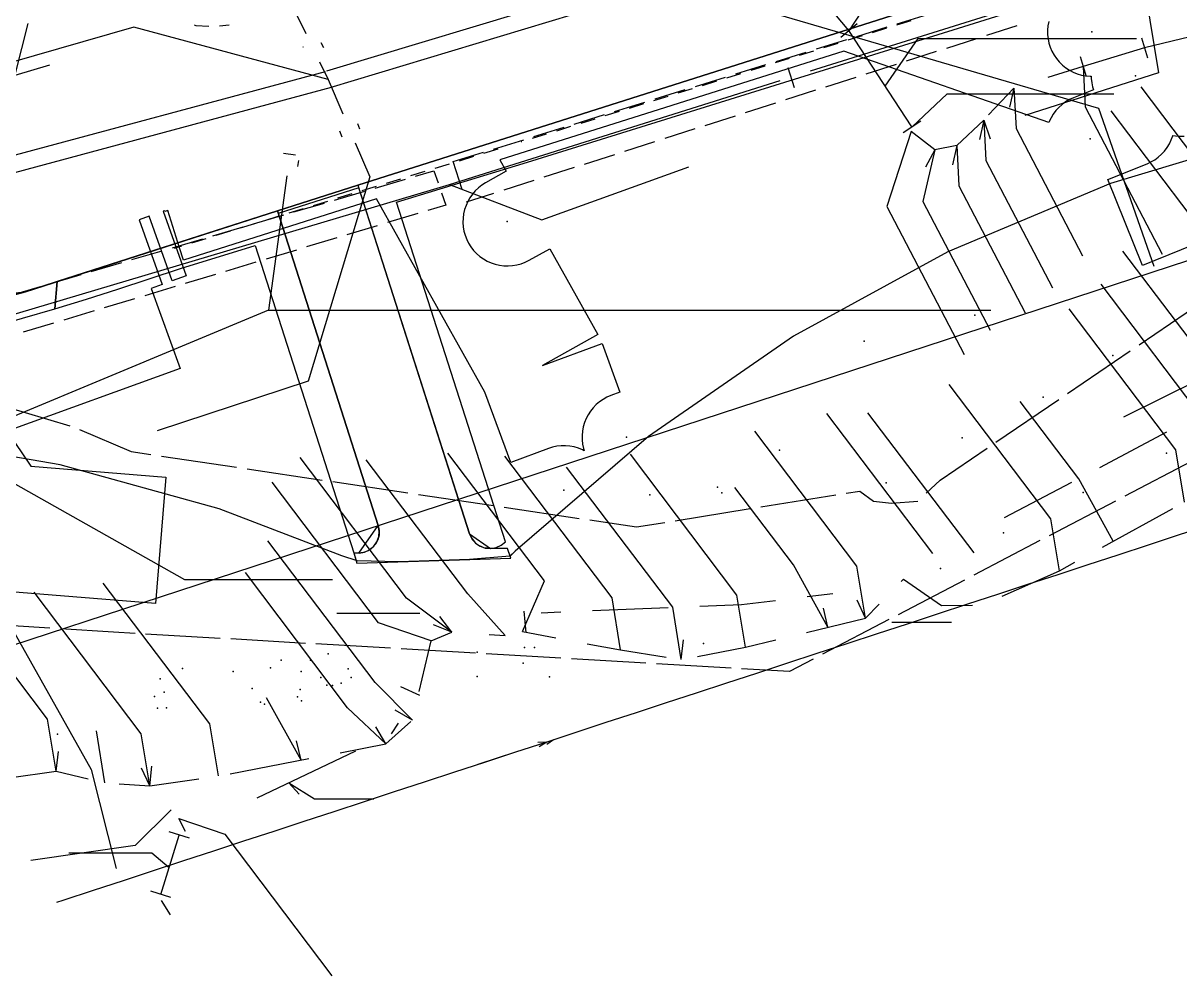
# Model space of a CAD drawing. Header units: metres. Extents: x -3782 to -2031, y 18790 to 19846.
# Drawn here: x -2386.2 to -2331.4, y 18789.5 to 18834.6 of the extents above; entities that cross this region are included whole.
import ezdxf

# ---------------------------------------------------------------- set-up
doc = ezdxf.new("R2010")
doc.units = ezdxf.units.M
for name, color, linetype in [('BOUNDARY', 7, 'Continuous'), ('CURB', 7, 'Continuous'), ('ELECTR_CABLE', 7, 'Continuous'), ('ELECTR_CABLE_COMM', 7, 'Continuous'), ('GRASS', 7, 'Continuous'), ('GROUND', 7, 'Continuous'), ('OVERHEAD_POWER_LINE', 7, 'Continuous'), ('ROAD', 7, 'Continuous'), ('SEWER', 7, 'Continuous'), ('SIDEWALK_PATH', 7, 'Continuous'), ('TREE', 7, 'Continuous'), ('WATER_PIPELINE', 7, 'Continuous')]:
    doc.layers.add(name, color=color, linetype=linetype)

msp = doc.modelspace()

# ---------------------------------------------------------------- linework, layer by layer
at = {"layer": 'BOUNDARY'}
msp.add_lwpolyline([(-2326.722, 18829.413), (-2334.703, 18827.008), (-2342.391, 18823.786), (-2349.702, 18819.782), (-2356.557, 18815.038), (-2362.881, 18809.607), (-2363.129, 18809.37), (-2365.034, 18809.217), (-2368.377, 18809.111), (-2370.348, 18809.146), (-2371.073, 18809.383), (-2376.88, 18811.614), (-2384.41, 18813.69), (-2392.107, 18815.023), (-2399.897, 18815.598), (-2407.706, 18815.411), (-2411.836, 18815.11), (-2452.575, 18814.547)], dxfattribs=at)
at = {"layer": 'CURB'}
for points in [[(-2370.322, 18826.934), (-2327.348, 18840.604), (-2314.929, 18844.804), (-2314.175, 18844.77), (-2311.114, 18843.361)], [(-2378.073, 18834.524), (-2377.987, 18834.496)], [(-2377.987, 18834.496), (-2377.377, 18834.47)], [(-2376.878, 18834.472), (-2376.407, 18834.519)], [(-2344.153, 18834.718), (-2344.826, 18834.509)], [(-2346.453, 18834.003), (-2347.126, 18833.793)], [(-2345.303, 18834.361), (-2345.976, 18834.151)], [(-2348.753, 18833.287), (-2349.426, 18833.078)], [(-2347.603, 18833.645), (-2348.276, 18833.435)], [(-2349.903, 18832.929), (-2350.576, 18832.72)], [(-2352.203, 18832.213), (-2352.876, 18832.004)], [(-2351.053, 18832.571), (-2351.726, 18832.362)], [(-2353.353, 18831.855), (-2354.026, 18831.646)], [(-2355.653, 18831.14), (-2356.325, 18830.93)], [(-2354.503, 18831.497), (-2355.176, 18831.288)], [(-2356.803, 18830.782), (-2357.475, 18830.572)], [(-2359.103, 18830.066), (-2359.775, 18829.857)], [(-2357.953, 18830.424), (-2358.625, 18830.214)], [(-2360.253, 18829.708), (-2360.925, 18829.499)], [(-2362.553, 18828.992), (-2362.592, 18828.98)], [(-2361.403, 18829.35), (-2362.075, 18829.141)], [(-2363.704, 18828.639), (-2364.377, 18828.432)], [(-2366.007, 18827.933), (-2366.68, 18827.726)], [(-2364.855, 18828.286), (-2365.529, 18828.079)], [(-2367.158, 18827.58), (-2367.832, 18827.373)], [(-2370.322, 18826.934), (-2365.03, 18810.424)], [(-2369.461, 18826.874), (-2370.135, 18826.667)], [(-2368.31, 18827.227), (-2368.983, 18827.02)], [(-2371.764, 18826.167), (-2372.437, 18825.961)], [(-2370.613, 18826.52), (-2371.286, 18826.314)], [(-2502.647, 18821.191), (-2456.013, 18815.367), (-2386.061, 18821.89), (-2374.131, 18825.714)], [(-2374.131, 18825.714), (-2369.356, 18810.817)], [(-2372.916, 18825.814), (-2373.589, 18825.608)], [(-2375.218, 18825.108), (-2375.892, 18824.902)], [(-2374.067, 18825.461), (-2374.74, 18825.255)], [(-2376.37, 18824.755), (-2377.043, 18824.548)], [(-2378.673, 18824.049), (-2379.009, 18823.945)], [(-2377.521, 18824.402), (-2378.195, 18824.195)], [(-2370.28, 18809.512), (-2369.356, 18810.817)], [(-2365.03, 18810.424), (-2364.039, 18809.73)]]:
    msp.add_lwpolyline(points, dxfattribs=at)
at = {"layer": 'ELECTR_CABLE'}
for points in [[(-2347.075, 18834.251), (-2350.157, 18837.934)], [(-2347.07, 18834.25), (-2345.57, 18836.548)], [(-2346.692, 18834.572), (-2347.458, 18833.93)], [(-2344.095, 18829.691), (-2347.075, 18834.251)], [(-2345.358, 18831.63), (-2343.797, 18833.88)], [(-2343.797, 18833.88), (-2333.46, 18833.88)], [(-2333.234, 18833.915), (-2332.944, 18832.959)], [(-2330.918, 18833.964), (-2333.089, 18833.437)], [(-2333.089, 18833.437), (-2335.99, 18832.556)], [(-2336.135, 18833.034), (-2335.845, 18832.078)], [(-2335.99, 18832.556), (-2337.661, 18832.035)], [(-2335.99, 18832.556), (-2335.888, 18830.645)], [(-2401.016, 18831.436), (-2382.953, 18799.28)], [(-2344.09, 18829.69), (-2342.432, 18831.255)], [(-2342.432, 18831.255), (-2334.532, 18831.255)], [(-2339.268, 18831.533), (-2340.467, 18830.258)], [(-2339.268, 18831.533), (-2339.47, 18830.621)], [(-2339.268, 18831.533), (-2339.166, 18829.622)], [(-2328.205, 18824.929), (-2333.25, 18831.597)], [(-2335.888, 18830.645), (-2332.248, 18823.673)], [(-2340.693, 18830.017), (-2341.971, 18828.821)], [(-2340.693, 18830.017), (-2340.895, 18829.105)], [(-2340.693, 18830.017), (-2340.591, 18828.106)], [(-2340.693, 18830.017), (-2340.395, 18829.132)], [(-2329.649, 18823.834), (-2334.664, 18830.462)], [(-2344.124, 18829.473), (-2345.284, 18825.932)], [(-2343.676, 18829.965), (-2344.514, 18829.417)], [(-2343.008, 18828.614), (-2344.124, 18829.473)], [(-2339.166, 18829.622), (-2336.015, 18823.587)], [(-2343.008, 18828.614), (-2343.58, 18826.159)], [(-2343.008, 18828.614), (-2343.456, 18827.794)], [(-2341.978, 18828.814), (-2343.008, 18828.614)], [(-2341.978, 18828.814), (-2342.18, 18827.902)], [(-2341.978, 18828.814), (-2341.876, 18826.903)], [(-2340.591, 18828.106), (-2337.44, 18822.071)], [(-2341.876, 18826.903), (-2338.741, 18820.899)], [(-2343.58, 18826.159), (-2340.399, 18820.068)], [(-2345.284, 18825.932), (-2341.624, 18818.923)], [(-2329.036, 18817.115), (-2334.106, 18823.817)], [(-2330.099, 18815.586), (-2335.144, 18822.254)], [(-2333.345, 18819.377), (-2330.37, 18821.403)], [(-2331.604, 18814.4), (-2336.653, 18821.074)], [(-2336.733, 18817.07), (-2333.759, 18819.096)], [(-2337.518, 18811.146), (-2342.327, 18817.503)], [(-2330.55, 18817.697), (-2334.075, 18815.955)], [(-2387.408, 18816.566), (-2386.065, 18816.17)], [(-2340.122, 18814.763), (-2337.147, 18816.789)], [(-2336.199, 18813.033), (-2338.972, 18816.698)], [(-2386.065, 18816.17), (-2383.956, 18815.548)], [(-2343.101, 18809.499), (-2348.12, 18816.133)], [(-2341.156, 18809.525), (-2346.175, 18816.159)], [(-2383.492, 18815.364), (-2381.051, 18814.327)], [(-2346.701, 18808.902), (-2351.536, 18815.293)], [(-2335.203, 18813.577), (-2332.024, 18815.256)], [(-2381.051, 18814.327), (-2380.114, 18814.187)], [(-2379.62, 18814.113), (-2376.06, 18813.582)], [(-2361.483, 18808.199), (-2366.057, 18814.245)], [(-2352.377, 18807.53), (-2357.422, 18814.198)], [(-2342.761, 18812.966), (-2340.535, 18814.482)], [(-2331.199, 18811.934), (-2331.604, 18814.4)], [(-2368.013, 18807.383), (-2373.053, 18814.045)], [(-2365.122, 18807.583), (-2369.927, 18813.934)], [(-2358.29, 18807.397), (-2363.36, 18814.099)], [(-2355.42, 18806.951), (-2360.439, 18813.585)], [(-2330.883, 18813.852), (-2334.017, 18812.213)], [(-2375.565, 18813.508), (-2372.006, 18812.976)], [(-2334.567, 18810.081), (-2336.199, 18813.033)], [(-2369.343, 18806.219), (-2374.378, 18812.876)], [(-2371.511, 18812.902), (-2367.952, 18812.371)], [(-2349.704, 18808.959), (-2352.476, 18812.624)], [(-2343.423, 18812.347), (-2342.761, 18812.966)], [(-2339.71, 18811.198), (-2336.53, 18812.877)], [(-2367.457, 18812.297), (-2363.898, 18811.765)], [(-2351.251, 18811.7), (-2347.698, 18812.271)], [(-2347.204, 18812.351), (-2346.562, 18812.454)], [(-2346.562, 18812.454), (-2345.92, 18811.982)], [(-2345.92, 18811.982), (-2345.07, 18811.88)], [(-2345.07, 18811.88), (-2343.813, 18811.982)], [(-2334.46, 18811.981), (-2337.594, 18810.341)], [(-2363.403, 18811.692), (-2359.844, 18811.16)], [(-2355.298, 18811.05), (-2351.745, 18811.621)], [(-2335.07, 18809.804), (-2331.744, 18811.634)], [(-2359.349, 18811.086), (-2357.131, 18810.755)], [(-2357.131, 18810.755), (-2355.792, 18810.97)], [(-2337.113, 18808.68), (-2337.518, 18811.146)], [(-2369.509, 18803.393), (-2374.579, 18810.095)], [(-2338.037, 18810.109), (-2341.171, 18808.469)], [(-2348.071, 18806.007), (-2349.704, 18808.959)], [(-2346.296, 18806.436), (-2346.701, 18808.902)], [(-2339.822, 18807.473), (-2337.113, 18808.68)], [(-2337.113, 18808.68), (-2336.385, 18809.081)], [(-2385.005, 18801.654), (-2390.101, 18808.39)], [(-2377.325, 18801.431), (-2382.37, 18808.099)], [(-2370.805, 18802.196), (-2375.644, 18808.592)], [(-2362.536, 18805.8), (-2361.483, 18808.199)], [(-2341.614, 18808.238), (-2344.748, 18806.598)], [(-2344.599, 18808.18), (-2344.502, 18808.28)], [(-2344.502, 18808.28), (-2342.696, 18807.033)], [(-2380.575, 18800.961), (-2385.645, 18807.663)], [(-2363.345, 18805.616), (-2365.122, 18807.583)], [(-2349.059, 18807.459), (-2347.835, 18807.607)], [(-2365.877, 18805.774), (-2368.013, 18807.383)], [(-2357.885, 18804.931), (-2358.29, 18807.397)], [(-2354.131, 18807.005), (-2352.167, 18807.085)], [(-2351.972, 18805.064), (-2352.377, 18807.53)], [(-2352.167, 18807.085), (-2350.549, 18807.28)], [(-2346.296, 18806.436), (-2346.689, 18807.284)], [(-2346.296, 18806.436), (-2345.645, 18807.105)], [(-2342.696, 18807.033), (-2341.234, 18807.053)], [(-2367.385, 18806.662), (-2371.317, 18806.662)], [(-2365.877, 18805.774), (-2366.446, 18806.515)], [(-2362.356, 18805.766), (-2362.45, 18806.762)], [(-2361.649, 18806.697), (-2360.721, 18806.735)], [(-2359.222, 18806.797), (-2355.63, 18806.944)], [(-2355.015, 18804.485), (-2355.42, 18806.951)], [(-2348.071, 18806.007), (-2348.288, 18806.916)], [(-2384.896, 18805.966), (-2388.426, 18806.189)], [(-2381.887, 18805.775), (-2384.397, 18805.934)], [(-2366.846, 18805.369), (-2369.343, 18806.219)], [(-2365.877, 18805.774), (-2366.746, 18806.116)], [(-2349.079, 18805.763), (-2346.296, 18806.436)], [(-2345.191, 18806.366), (-2348.325, 18804.726)], [(-2345.043, 18806.248), (-2342.23, 18806.248)], [(-2380.867, 18805.715), (-2381.887, 18805.775)], [(-2376.836, 18805.48), (-2380.367, 18805.686)], [(-2372.806, 18805.244), (-2376.337, 18805.451)], [(-2367.415, 18802.97), (-2366.846, 18805.369)], [(-2366.846, 18805.369), (-2365.877, 18805.774)], [(-2364.099, 18805.663), (-2363.345, 18805.616)], [(-2362.536, 18805.8), (-2360.947, 18805.503)], [(-2355.015, 18804.485), (-2354.914, 18805.414)], [(-2351.972, 18805.064), (-2350.537, 18805.411)], [(-2368.776, 18805.009), (-2372.307, 18805.215)], [(-2364.746, 18804.773), (-2368.277, 18804.979)], [(-2359.473, 18805.228), (-2357.885, 18804.931)], [(-2357.885, 18804.931), (-2355.729, 18804.596)], [(-2354.252, 18804.63), (-2351.972, 18805.064)], [(-2360.716, 18804.538), (-2364.247, 18804.744)], [(-2356.686, 18804.302), (-2360.217, 18804.508)], [(-2352.656, 18804.066), (-2356.187, 18804.273)], [(-2348.768, 18804.495), (-2349.895, 18803.905)], [(-2349.895, 18803.905), (-2352.157, 18804.037)], [(-2367.737, 18801.614), (-2369.509, 18803.393)], [(-2367.382, 18802.769), (-2368.288, 18803.192)], [(-2373.007, 18799.715), (-2374.639, 18802.668)], [(-2368.992, 18800.485), (-2370.805, 18802.196)], [(-2367.737, 18801.614), (-2368.549, 18802.075)], [(-2384.6, 18799.188), (-2385.005, 18801.654)], [(-2368.992, 18800.485), (-2367.816, 18801.543)], [(-2382.296, 18798.638), (-2382.701, 18801.104)], [(-2376.92, 18798.965), (-2377.325, 18801.431)], [(-2368.992, 18800.485), (-2369.475, 18801.285)], [(-2368.727, 18800.955), (-2368.4, 18801.461)], [(-2380.17, 18798.495), (-2380.575, 18800.961)], [(-2373.007, 18799.715), (-2373.223, 18800.624)], [(-2371.167, 18800.068), (-2368.992, 18800.485)], [(-2384.6, 18799.188), (-2384.499, 18800.117)], [(-2375.083, 18797.928), (-2370.41, 18800.153)], [(-2380.17, 18798.495), (-2380.563, 18799.343)], [(-2380.17, 18798.495), (-2380.069, 18799.424)], [(-2376.369, 18799.071), (-2372.64, 18799.786)], [(-2386.827, 18798.873), (-2384.6, 18799.188)], [(-2384.6, 18799.188), (-2383.095, 18798.829)], [(-2382.953, 18799.28), (-2381.76, 18794.593)], [(-2380.17, 18798.495), (-2377.849, 18798.831)], [(-2381.619, 18798.592), (-2380.17, 18798.495)], [(-2373.589, 18798.64), (-2372.378, 18797.887)], [(-2373.589, 18798.64), (-2373.1, 18798.1)], [(-2372.378, 18797.887), (-2369.566, 18797.887)], [(-2379.16, 18797.359), (-2380.867, 18795.674)], [(-2378.486, 18796.333), (-2378.799, 18796.952)], [(-2378.799, 18796.952), (-2376.623, 18796.205)], [(-2379.647, 18793.359), (-2378.774, 18796.171)], [(-2378.297, 18796.022), (-2379.252, 18796.319)], [(-2376.623, 18796.205), (-2371.553, 18789.503)], [(-2380.867, 18795.674), (-2385.801, 18794.96)], [(-2380.072, 18795.313), (-2384.005, 18795.313)], [(-2379.255, 18794.621), (-2380.072, 18795.313)], [(-2379.169, 18793.211), (-2380.124, 18793.508)], [(-2379.19, 18792.395), (-2379.622, 18793.067)]]:
    msp.add_lwpolyline(points, dxfattribs=at)
at = {"layer": 'ELECTR_CABLE_COMM'}
for points in [[(-2373.298, 18841.727), (-2335.262, 18830.585)], [(-2385.938, 18834.586), (-2386.824, 18831.105)], [(-2335.262, 18830.585), (-2332.649, 18823.107)]]:
    msp.add_lwpolyline(points, dxfattribs=at)
at = {"layer": 'GRASS'}
msp.add_lwpolyline([(-2328.439, 18840.257), (-2370.322, 18826.934), (-2365.03, 18810.424), (-2364.918, 18810.187), (-2364.75, 18809.989), (-2364.537, 18809.841), (-2364.29, 18809.752), (-2364.027, 18809.731), (-2363.773, 18809.777), (-2363.538, 18809.888), (-2363.337, 18810.058), (-2368.488, 18826.126), (-2362.297, 18828.025), (-2342.141, 18834.297), (-2322.763, 18840.358)], dxfattribs=at)
for points in [[(-2374.131, 18825.714), (-2384.555, 18822.372), (-2384.664, 18821.079), (-2383.171, 18821.54), (-2381.683, 18822.012), (-2380.198, 18822.495), (-2378.716, 18822.989), (-2375.181, 18824.074), (-2370.52, 18809.534), (-2370.258, 18809.513), (-2370.003, 18809.559), (-2369.769, 18809.67), (-2369.568, 18809.84), (-2369.418, 18810.056), (-2369.331, 18810.3), (-2369.31, 18810.558), (-2369.356, 18810.817)], [(-2384.664, 18821.079), (-2384.555, 18822.372), (-2386.061, 18821.89), (-2400.832, 18817.909), (-2415.878, 18815.334), (-2431.099, 18814.179), (-2446.395, 18814.454), (-2446.473, 18813.72), (-2437.205, 18813.357), (-2427.938, 18813.474), (-2418.688, 18814.069), (-2409.476, 18815.142), (-2403.207, 18816.342), (-2396.979, 18817.731), (-2390.796, 18819.311)]]:
    msp.add_lwpolyline(points, close=True, dxfattribs=at)
at = {"layer": 'GROUND'}
for points in [[(-2400.832, 18817.909), (-2386.061, 18821.89), (-2384.555, 18822.372), (-2374.131, 18825.714), (-2370.322, 18826.934), (-2328.439, 18840.257)], [(-2326.722, 18829.413), (-2334.703, 18827.008), (-2342.391, 18823.786), (-2349.702, 18819.782), (-2356.557, 18815.038), (-2362.881, 18809.607), (-2363.12, 18809.379), (-2363.233, 18809.73), (-2364.039, 18809.73), (-2364.364, 18809.771), (-2364.652, 18809.911), (-2364.881, 18810.133), (-2365.03, 18810.424), (-2370.283, 18826.811), (-2374.092, 18825.59), (-2369.356, 18810.817), (-2369.312, 18810.589), (-2369.32, 18810.359), (-2369.381, 18810.138), (-2369.492, 18809.934), (-2369.648, 18809.761), (-2369.836, 18809.63), (-2370.05, 18809.546), (-2370.28, 18809.512), (-2370.52, 18809.534), (-2370.402, 18809.164), (-2371.073, 18809.383), (-2376.88, 18811.614), (-2384.41, 18813.69), (-2392.107, 18815.023)]]:
    msp.add_lwpolyline(points, dxfattribs=at)
at = {"layer": 'OVERHEAD_POWER_LINE'}
for points in [[(-2369.972, 18810.622), (-2300, 18833.536)], [(-2387.298, 18831.924), (-2384.9, 18832.63)], [(-2331.478, 18810.377), (-2330.053, 18810.843)], [(-2397.275, 18801.681), (-2369.972, 18810.622)], [(-2332.904, 18809.91), (-2331.478, 18810.377)], [(-2334.329, 18809.443), (-2332.904, 18809.91)], [(-2335.755, 18808.976), (-2334.329, 18809.443)], [(-2337.18, 18808.509), (-2335.755, 18808.976)], [(-2338.606, 18808.042), (-2337.18, 18808.509)], [(-2341.457, 18807.109), (-2340.031, 18807.576)], [(-2340.031, 18807.576), (-2338.606, 18808.042)], [(-2342.882, 18806.642), (-2341.457, 18807.109)], [(-2344.308, 18806.175), (-2342.882, 18806.642)], [(-2345.733, 18805.708), (-2344.308, 18806.175)], [(-2347.159, 18805.241), (-2345.733, 18805.708)], [(-2348.584, 18804.775), (-2347.159, 18805.241)], [(-2351.435, 18803.841), (-2350.01, 18804.308)], [(-2350.01, 18804.308), (-2348.584, 18804.775)], [(-2352.861, 18803.374), (-2351.435, 18803.841)], [(-2354.286, 18802.907), (-2352.861, 18803.374)], [(-2355.712, 18802.441), (-2354.286, 18802.907)], [(-2357.137, 18801.974), (-2355.712, 18802.441)], [(-2358.563, 18801.507), (-2357.137, 18801.974)], [(-2361.414, 18800.573), (-2359.988, 18801.04)], [(-2359.988, 18801.04), (-2358.563, 18801.507)], [(-2362.839, 18800.106), (-2361.414, 18800.573)], [(-2361.414, 18800.573), (-2361.802, 18800.552)], [(-2361.738, 18800.361), (-2361.414, 18800.573)], [(-2361.382, 18800.478), (-2361.057, 18800.69)], [(-2364.621, 18799.523), (-2362.839, 18800.106)], [(-2364.309, 18799.625), (-2362.884, 18800.092)], [(-2365.735, 18799.158), (-2364.309, 18799.625)], [(-2367.16, 18798.691), (-2365.735, 18799.158)], [(-2368.586, 18798.225), (-2367.16, 18798.691)], [(-2371.437, 18797.291), (-2370.011, 18797.758)], [(-2370.011, 18797.758), (-2368.586, 18798.225)], [(-2372.862, 18796.824), (-2371.437, 18797.291)], [(-2374.288, 18796.357), (-2372.862, 18796.824)], [(-2375.713, 18795.891), (-2374.288, 18796.357)], [(-2377.139, 18795.424), (-2375.713, 18795.891)], [(-2379.99, 18794.49), (-2378.564, 18794.957)], [(-2378.564, 18794.957), (-2377.139, 18795.424)], [(-2381.415, 18794.023), (-2379.99, 18794.49)], [(-2382.841, 18793.556), (-2381.415, 18794.023)], [(-2384.266, 18793.09), (-2382.841, 18793.556)], [(-2384.573, 18792.989), (-2384.266, 18793.09)]]:
    msp.add_lwpolyline(points, dxfattribs=at)
at = {"layer": 'ROAD'}
msp.add_lwpolyline([(-2328.439, 18840.257), (-2370.322, 18826.935), (-2374.131, 18825.714), (-2384.555, 18822.373), (-2386.061, 18821.89), (-2400.832, 18817.909), (-2415.878, 18815.335), (-2415.879, 18815.335), (-2431.099, 18814.179), (-2431.1, 18814.179), (-2446.395, 18814.455)], dxfattribs=at)
at = {"layer": 'SEWER'}
for points in [[(-2348.895, 18832.341), (-2333.242, 18837.262)], [(-2333.242, 18837.262), (-2332.425, 18832.251)], [(-2360.366, 18835.785), (-2371.804, 18832.325)], [(-2373.193, 18834.959), (-2372.786, 18834.12)], [(-2360.134, 18835.019), (-2371.644, 18831.537)], [(-2344.796, 18834.573), (-2343.363, 18835.018)], [(-2380.927, 18834.422), (-2388.072, 18832.371)], [(-2371.724, 18831.931), (-2380.927, 18834.422)], [(-2346.706, 18833.98), (-2345.274, 18834.425)], [(-2339.132, 18834.475), (-2340.561, 18834.018)], [(-2348.616, 18833.387), (-2347.184, 18833.832)], [(-2341.037, 18833.866), (-2342.465, 18833.408)], [(-2372.909, 18833.481), (-2372.92, 18833.45)], [(-2371.939, 18833.431), (-2372.06, 18833.681)], [(-2372.131, 18832.77), (-2371.724, 18831.931)], [(-2350.526, 18832.795), (-2349.094, 18833.239)], [(-2342.942, 18833.256), (-2344.37, 18832.799)], [(-2371.864, 18832.307), (-2387.617, 18828.071)], [(-2352.437, 18832.202), (-2351.004, 18832.646)], [(-2349.967, 18832.511), (-2349.67, 18831.566)], [(-2344.846, 18832.646), (-2346.275, 18832.189)], [(-2332.425, 18832.251), (-2338.745, 18830.236)], [(-2371.724, 18831.931), (-2371.035, 18830.32)], [(-2365.98, 18826.97), (-2350.326, 18831.891)], [(-2354.347, 18831.609), (-2352.914, 18832.054)], [(-2346.751, 18832.037), (-2348.18, 18831.579)], [(-2371.584, 18831.555), (-2387.408, 18827.299)], [(-2356.257, 18831.016), (-2354.824, 18831.461)], [(-2348.656, 18831.427), (-2350.085, 18830.969)], [(-2358.167, 18830.423), (-2356.734, 18830.868)], [(-2350.561, 18830.817), (-2351.989, 18830.36)], [(-2360.077, 18829.83), (-2358.644, 18830.275)], [(-2352.466, 18830.207), (-2353.894, 18829.75)], [(-2371.196, 18829.507), (-2371.074, 18829.222)], [(-2370.221, 18829.592), (-2370.331, 18829.847)], [(-2361.987, 18829.238), (-2360.555, 18829.682)], [(-2354.37, 18829.598), (-2355.799, 18829.14)], [(-2370.444, 18828.941), (-2369.755, 18827.33)], [(-2363.897, 18828.645), (-2362.465, 18829.089)], [(-2356.275, 18828.988), (-2357.704, 18828.531)], [(-2373.266, 18828.354), (-2373.845, 18828.434)], [(-2365.807, 18828.052), (-2364.375, 18828.497)], [(-2358.18, 18828.378), (-2359.609, 18827.921)], [(-2373.16, 18827.826), (-2373.122, 18828.101)], [(-2365.389, 18826.733), (-2365.807, 18828.052)], [(-2373.686, 18827.383), (-2374.558, 18821.014)], [(-2369.755, 18827.33), (-2372.674, 18817.649)], [(-2367.588, 18827.36), (-2366.727, 18827.613)], [(-2366.727, 18827.613), (-2366.527, 18827.045)], [(-2361.613, 18825.288), (-2354.661, 18827.8)], [(-2360.085, 18827.768), (-2361.513, 18827.311)], [(-2387.979, 18820.412), (-2365.98, 18826.97)], [(-2369.507, 18826.796), (-2368.068, 18827.219)], [(-2365.98, 18826.97), (-2361.613, 18825.288)], [(-2361.989, 18827.159), (-2363.418, 18826.701)], [(-2371.426, 18826.231), (-2369.987, 18826.655)], [(-2366.362, 18826.573), (-2366.159, 18825.994)], [(-2363.894, 18826.549), (-2365.199, 18826.131)], [(-2373.345, 18825.667), (-2371.905, 18826.09)], [(-2366.159, 18825.994), (-2367.007, 18825.738)], [(-2375.263, 18825.103), (-2373.824, 18825.526)], [(-2367.486, 18825.594), (-2368.922, 18825.162)], [(-2377.182, 18824.539), (-2375.743, 18824.962)], [(-2369.401, 18825.018), (-2370.838, 18824.586)], [(-2379.101, 18823.975), (-2377.662, 18824.398)], [(-2371.316, 18824.441), (-2372.753, 18824.009)], [(-2381.02, 18823.411), (-2379.581, 18823.834)], [(-2373.231, 18823.865), (-2374.668, 18823.433)], [(-2404.75, 18823.05), (-2378.53, 18808.261)], [(-2382.938, 18822.847), (-2381.499, 18823.27)], [(-2375.147, 18823.289), (-2376.583, 18822.856)], [(-2384.857, 18822.283), (-2383.418, 18822.706)], [(-2377.062, 18822.712), (-2378.498, 18822.28)], [(-2386.776, 18821.719), (-2385.337, 18822.142)], [(-2378.977, 18822.136), (-2380.413, 18821.704)], [(-2380.892, 18821.559), (-2382.328, 18821.127)], [(-2374.558, 18821.014), (-2394.237, 18812.806)], [(-2382.807, 18820.983), (-2384.244, 18820.551)], [(-2374.558, 18821.014), (-2347.785, 18821.014)], [(-2347.785, 18821.014), (-2340.358, 18821.014)], [(-2384.722, 18820.407), (-2386.159, 18819.974)], [(-2372.674, 18817.649), (-2379.819, 18815.309)], [(-2378.53, 18808.261), (-2371.529, 18808.261)]]:
    msp.add_lwpolyline(points, dxfattribs=at)
at = {"layer": 'SIDEWALK_PATH'}
msp.add_lwpolyline([(-2370.283, 18826.811), (-2374.092, 18825.59), (-2369.356, 18810.817), (-2369.312, 18810.589), (-2369.32, 18810.359), (-2369.381, 18810.138), (-2369.492, 18809.934), (-2369.648, 18809.761), (-2369.836, 18809.63), (-2370.05, 18809.546), (-2370.28, 18809.512), (-2370.52, 18809.534), (-2370.364, 18809.047), (-2363.088, 18809.279), (-2363.233, 18809.73), (-2364.039, 18809.73), (-2364.364, 18809.771), (-2364.652, 18809.911), (-2364.881, 18810.133), (-2365.03, 18810.424)], close=True, dxfattribs=at)
at = {"layer": 'TREE'}
for p in [(-2335.577, 18834.19), (-2333.512, 18832.112), (-2335.666, 18829.124), (-2363.247, 18825.212), (-2341.113, 18820.782), (-2346.363, 18819.545), (-2334.586, 18818.868), (-2337.882, 18816.903), (-2357.614, 18815.006), (-2341.722, 18814.971), (-2350.37, 18814.393), (-2332.046, 18814.249), (-2360.57, 18812.5), (-2353.305, 18812.639), (-2345.308, 18812.844), (-2356.505, 18812.273), (-2353.086, 18812.367), (-2335.983, 18812.384), (-2339.754, 18810.481), (-2342.745, 18808.792), (-2364.672, 18804.827), (-2362.438, 18805.043), (-2361.956, 18805.046), (-2353.959, 18805.243), (-2373.955, 18804.45), (-2372.569, 18804.446), (-2371.731, 18804.744), (-2362.492, 18804.305), (-2378.616, 18804.05), (-2376.225, 18803.911), (-2374.462, 18804.09), (-2373.007, 18803.913), (-2370.773, 18804.042), (-2379.674, 18803.566), (-2372.068, 18803.622), (-2371.791, 18803.272), (-2371.518, 18803.255), (-2371.119, 18803.366), (-2370.633, 18803.634), (-2364.673, 18803.676), (-2361.254, 18803.662), (-2379.945, 18802.728), (-2379.491, 18802.939), (-2375.332, 18803.111), (-2373.179, 18802.716), (-2373.054, 18803.062), (-2379.808, 18802.174), (-2379.387, 18802.185), (-2374.937, 18802.466), (-2374.748, 18802.373), (-2372.992, 18802.526), (-2384.537, 18800.939)]:
    msp.add_point(p, dxfattribs=at)
at = {"layer": 'WATER_PIPELINE'}
for points in [[(-2337.618, 18834.686), (-2337.656, 18834.483), (-2337.675, 18834.278), (-2337.673, 18834.072), (-2337.652, 18833.867), (-2337.61, 18833.665), (-2337.549, 18833.468), (-2337.468, 18833.279), (-2337.37, 18833.098), (-2337.254, 18832.927), (-2337.122, 18832.769), (-2336.975, 18832.624), (-2336.815, 18832.495), (-2336.643, 18832.381), (-2336.46, 18832.286), (-2336.269, 18832.208), (-2336.072, 18832.15), (-2335.869, 18832.111), (-2335.664, 18832.093), (-2335.609, 18832.093), (-2335.608, 18831.993), (-2335.587, 18831.788), (-2335.545, 18831.586), (-2335.504, 18831.455), (-2336.454, 18831.07), (-2336.641, 18830.984), (-2336.819, 18830.879), (-2336.985, 18830.758), (-2337.139, 18830.62), (-2337.279, 18830.469), (-2337.403, 18830.304), (-2337.51, 18830.128), (-2337.6, 18829.943), (-2337.616, 18829.897), (-2347.323, 18833.287), (-2363.601, 18828.134), (-2363.297, 18827.592), (-2364.274, 18827.043), (-2364.449, 18826.934), (-2364.612, 18826.808), (-2364.762, 18826.666), (-2364.897, 18826.511), (-2365.016, 18826.343), (-2365.119, 18826.164), (-2365.203, 18825.976), (-2365.268, 18825.78), (-2365.314, 18825.58), (-2365.341, 18825.375), (-2365.346, 18825.169), (-2365.332, 18824.964), (-2365.298, 18824.76), (-2365.244, 18824.561), (-2365.17, 18824.369), (-2365.078, 18824.184), (-2364.969, 18824.01), (-2364.843, 18823.847), (-2364.701, 18823.697), (-2364.546, 18823.562), (-2364.378, 18823.442), (-2364.199, 18823.34), (-2364.011, 18823.256), (-2363.815, 18823.19), (-2363.615, 18823.144), (-2363.41, 18823.118), (-2363.204, 18823.112), (-2362.999, 18823.127), (-2362.795, 18823.161), (-2362.597, 18823.215), (-2362.404, 18823.288), (-2362.219, 18823.38), (-2361.242, 18823.929), (-2358.963, 18819.866), (-2361.579, 18818.398), (-2358.765, 18819.438), (-2357.914, 18817.134), (-2358.342, 18816.976), (-2358.531, 18816.895), (-2358.712, 18816.796), (-2358.882, 18816.68), (-2359.04, 18816.547), (-2359.184, 18816.4), (-2359.313, 18816.239), (-2359.426, 18816.067), (-2359.521, 18815.884), (-2359.598, 18815.693), (-2359.656, 18815.495), (-2359.694, 18815.293), (-2359.712, 18815.087), (-2359.71, 18814.881), (-2359.688, 18814.676), (-2359.646, 18814.475), (-2359.611, 18814.365), (-2359.692, 18814.407), (-2359.883, 18814.484), (-2360.081, 18814.542), (-2360.283, 18814.58), (-2360.488, 18814.598), (-2360.694, 18814.596), (-2360.899, 18814.574), (-2361.101, 18814.532), (-2361.298, 18814.47), (-2363.082, 18813.81), (-2364.311, 18817.136), (-2369.443, 18826.284), (-2378.582, 18823.391), (-2378.763, 18823.963), (-2379.323, 18825.731), (-2379.458, 18825.684), (-2379.473, 18825.725), (-2379.544, 18825.7), (-2378.451, 18822.639), (-2379.11, 18822.403), (-2380.203, 18825.464), (-2380.674, 18825.296), (-2379.581, 18822.235), (-2380.112, 18822.046), (-2378.735, 18818.258), (-2386.92, 18815.283), (-2385.808, 18813.628), (-2379.416, 18813.107), (-2379.903, 18807.127), (-2387.735, 18807.765)], [(-2327.616, 18825.393), (-2333.177, 18823.14), (-2334.821, 18827.2), (-2332.967, 18827.951), (-2332.78, 18828.038), (-2332.603, 18828.142), (-2332.436, 18828.264), (-2332.282, 18828.401), (-2332.143, 18828.552), (-2332.019, 18828.717), (-2331.911, 18828.893), (-2331.822, 18829.078), (-2331.751, 18829.272), (-2331.745, 18829.293), (-2331.619, 18829.269), (-2331.414, 18829.251), (-2331.208, 18829.252)]]:
    msp.add_lwpolyline(points, dxfattribs=at)

doc.saveas('drawing.dxf')
